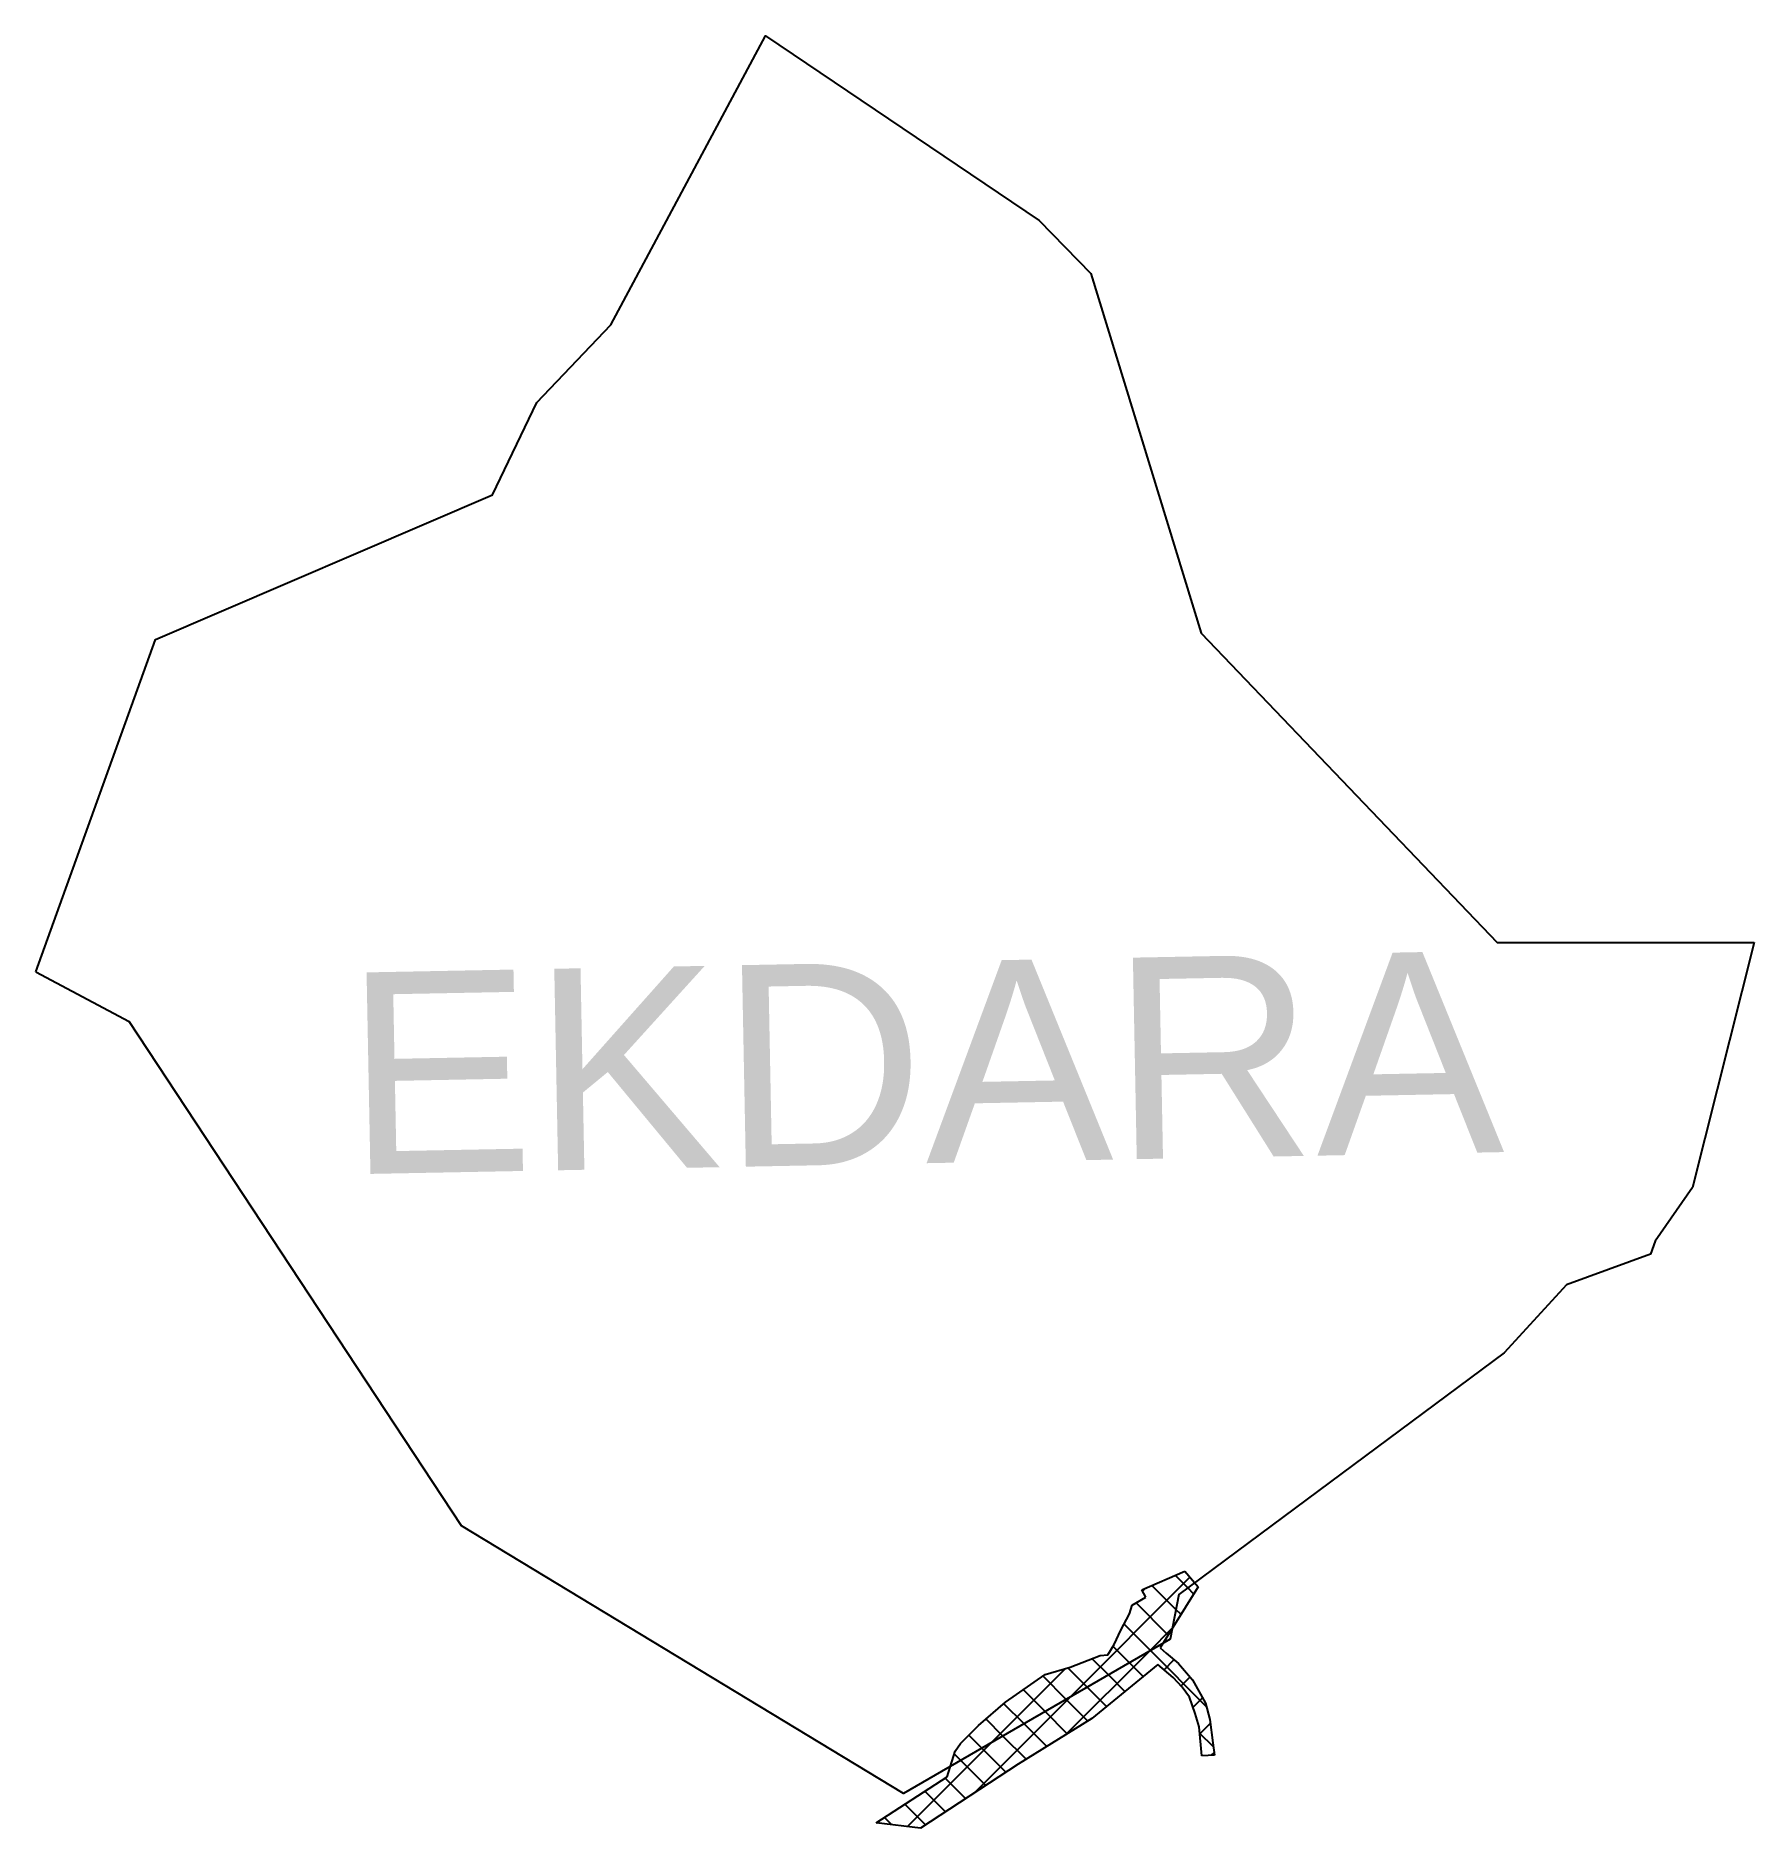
# Model space of a CAD drawing. Header units: metres. Extents: x 283965 to 284892, y 2025886 to 2026853.
import ezdxf

# ---------------------------------------------------------------- set-up
doc = ezdxf.new("R2010")
doc.units = ezdxf.units.M
for name, color, linetype in [('JETTY', 41, 'Continuous'), ('JETTY HATCH', 6, 'Continuous'), ('village', 3, 'Continuous'), ('VILLAGE NAME', 250, 'Continuous')]:
    doc.layers.add(name, color=color, linetype=linetype)
doc.styles.get("Standard").update_dxf_attribs({"font": 'simplex.shx'})

msp = doc.modelspace()

# ---------------------------------------------------------------- linework, layer by layer
at = {"layer": 'JETTY'}
for p, q in [((284561.83, 2026014.37), (284584.98, 2026024.44)), ((284584.98, 2026024.44), (284592.33, 2026015.87)), ((284556.65, 2026006.06), (284564, 2026010.28)), ((284564, 2026010.28), (284561.83, 2026014.37)), ((284592.33, 2026015.87), (284571.77, 2025983.06)), ((284550.48, 2025992.52), (284555.15, 2026001.3)), ((284555.15, 2026001.3), (284556.65, 2026006.06)), ((284546.94, 2025984.76), (284550.48, 2025992.52)), ((284539.45, 2025978.91), (284543.54, 2025979.32)), ((284543.54, 2025979.32), (284546.94, 2025984.76)), ((284571.77, 2025983.06), (284574.91, 2025980.15)), ((284574.91, 2025980.15), (284581.58, 2025974.57)), ((284509.76, 2025968.56), (284523.11, 2025972.51)), ((284523.11, 2025972.51), (284539.45, 2025978.91)), ((284570.51, 2025973.97), (284534.83, 2025944.84)), ((284578.82, 2025967.03), (284570.51, 2025973.97)), ((284581.58, 2025974.57), (284589.21, 2025965.85)), ((284488.33, 2025953.66), (284509.76, 2025968.56)), ((284583.59, 2025961.85), (284578.82, 2025967.03)), ((284587.54, 2025956.41), (284583.59, 2025961.85)), ((284589.21, 2025965.85), (284596.29, 2025953.19)), ((284473.76, 2025941.13), (284488.33, 2025953.66)), ((284590.67, 2025947.56), (284587.54, 2025956.41)), ((284596.29, 2025953.19), (284598.61, 2025944.29)), ((284463.95, 2025931.47), (284473.76, 2025941.13)), ((284534.83, 2025944.84), (284495.14, 2025920.31)), ((284592.71, 2025940.35), (284590.67, 2025947.56)), ((284598.61, 2025944.29), (284600.25, 2025931.77)), ((284461.09, 2025927.25), (284463.95, 2025931.47)), ((284594.21, 2025924.83), (284592.71, 2025940.35)), ((284600.25, 2025931.77), (284601.05, 2025925.12)), ((284456.87, 2025913.5), (284461.09, 2025927.25)), ((284601.05, 2025925.12), (284594.21, 2025924.83)), ((284418.46, 2025888.59), (284456.87, 2025913.5)), ((284495.14, 2025920.31), (284442.43, 2025885.73)), ((284442.43, 2025885.73), (284418.46, 2025888.59))]:
    msp.add_line(p, q, dxfattribs=at)
at = {"layer": 'JETTY HATCH', "linetype": 'Continuous'}
for p, q in [((284523.11, 2025956.41), (284587.82, 2026021.13)), ((284586.62, 2026015.32), (284579.77, 2026022.17)), ((284562.27, 2026013.54), (284564.08, 2026015.35)), ((284580.27, 2026003.7), (284567.25, 2026016.73)), ((284589.92, 2026012.02), (284586.62, 2026015.32)), ((284576.08, 2025989.94), (284558.75, 2026007.27)), ((284583, 2026000.98), (284580.27, 2026003.7)), ((284566.52, 2025981.54), (284552.24, 2025995.82)), ((284565.75, 2025981.1), (284578.26, 2025993.61)), ((284578.26, 2025993.61), (284578.58, 2025993.93)), ((284520.86, 2025936.2), (284565.75, 2025981.1)), ((284555.14, 2025974.96), (284546.33, 2025983.77)), ((284596.8, 2025951.26), (284566.52, 2025981.54)), ((284480.46, 2025931.73), (284520.46, 2025971.73)), ((284532.39, 2025961.79), (284521.99, 2025972.18)), ((284543.77, 2025968.37), (284534.98, 2025977.16)), ((284562.59, 2025967.51), (284555.14, 2025974.96)), ((284573.82, 2025971.2), (284579.19, 2025976.57)), ((284509.64, 2025948.62), (284497.93, 2025960.33)), ((284521.01, 2025955.2), (284508.52, 2025967.7)), ((284542.82, 2025951.36), (284532.39, 2025961.79)), ((284552.7, 2025959.43), (284543.77, 2025968.37)), ((284583.03, 2025962.46), (284587.91, 2025967.34)), ((284471.47, 2025904.77), (284523.11, 2025956.41)), ((284498.26, 2025942.03), (284487.42, 2025952.87)), ((284532.69, 2025943.52), (284521.01, 2025955.2)), ((284589.47, 2025950.94), (284594.66, 2025956.12)), ((284486.89, 2025935.45), (284477.76, 2025944.57)), ((284510.5, 2025929.8), (284498.26, 2025942.03)), ((284521.6, 2025936.66), (284509.64, 2025948.62)), ((284593.08, 2025936.58), (284598.86, 2025942.37)), ((284435.31, 2025886.58), (284480.46, 2025931.73)), ((284475.51, 2025928.86), (284468.46, 2025935.91)), ((284499.4, 2025922.94), (284486.89, 2025935.45)), ((284600.51, 2025929.59), (284593.03, 2025937.07)), ((284464.14, 2025922.28), (284460.64, 2025925.77)), ((284477.61, 2025908.8), (284464.14, 2025922.28)), ((284488.46, 2025915.92), (284475.51, 2025928.86)), ((284599.51, 2025925.06), (284600.89, 2025926.44)), ((284466.76, 2025901.69), (284455.71, 2025912.74)), ((284455.92, 2025894.57), (284444.81, 2025905.68)), ((284445.07, 2025887.46), (284433.92, 2025898.61)), ((284419.26, 2025888.49), (284421.02, 2025890.25)), ((284427, 2025887.57), (284423.02, 2025891.55))]:
    msp.add_line(p, q, dxfattribs=at)
at = {"layer": 'village', "flags": 128}
msp.add_lwpolyline([(283964.96, 2026347.81), (284015.4, 2026320.92)], dxfattribs=at)
at = {"layer": 'village', "color": 3, "true_color": 0x00ff00}
for points in [[(283964.96, 2026347.81, 0), (284029.62, 2026527.14, 0), (284211.48, 2026605.24, 0), (284235.26, 2026654.97, 0), (284275.29, 2026696.96, 0), (284358.83, 2026852.83, 0), (284506.43, 2026753.17, 0), (284534.35, 2026724.67, 0), (284593.95, 2026530.52, 0), (284753.53, 2026363.58, 0), (284892.31, 2026363.68, 0)], [(284892.31, 2026363.68, 0), (284859.06, 2026231.34, 0), (284838.92, 2026202.43, 0), (284836.39, 2026195.52, 0), (284791.02, 2026178.9, 0), (284757.33, 2026142.14, 0), (284581.89, 2026011.8, 0), (284577.08, 2025987.66, 0), (284433.24, 2025904.39, 0), (284194.75, 2026048.88, 0), (284015.4, 2026320.92, 0)]]:
    msp.add_polyline3d(points, dxfattribs=at)

# ---------------------------------------------------------------- texts
at = {"layer": 'VILLAGE NAME', "insert": (284130.99, 2026347.24), "char_height": 108.7483, "attachment_point": 1, "rotation": 1.10283}
msp.add_mtext_dynamic_manual_height_columns('{\\fArial|b0|i0|c0|p34;EKDARA}', width=726.9295, gutter_width=543.74, heights=[0], dxfattribs=at)

doc.saveas('drawing.dxf')
